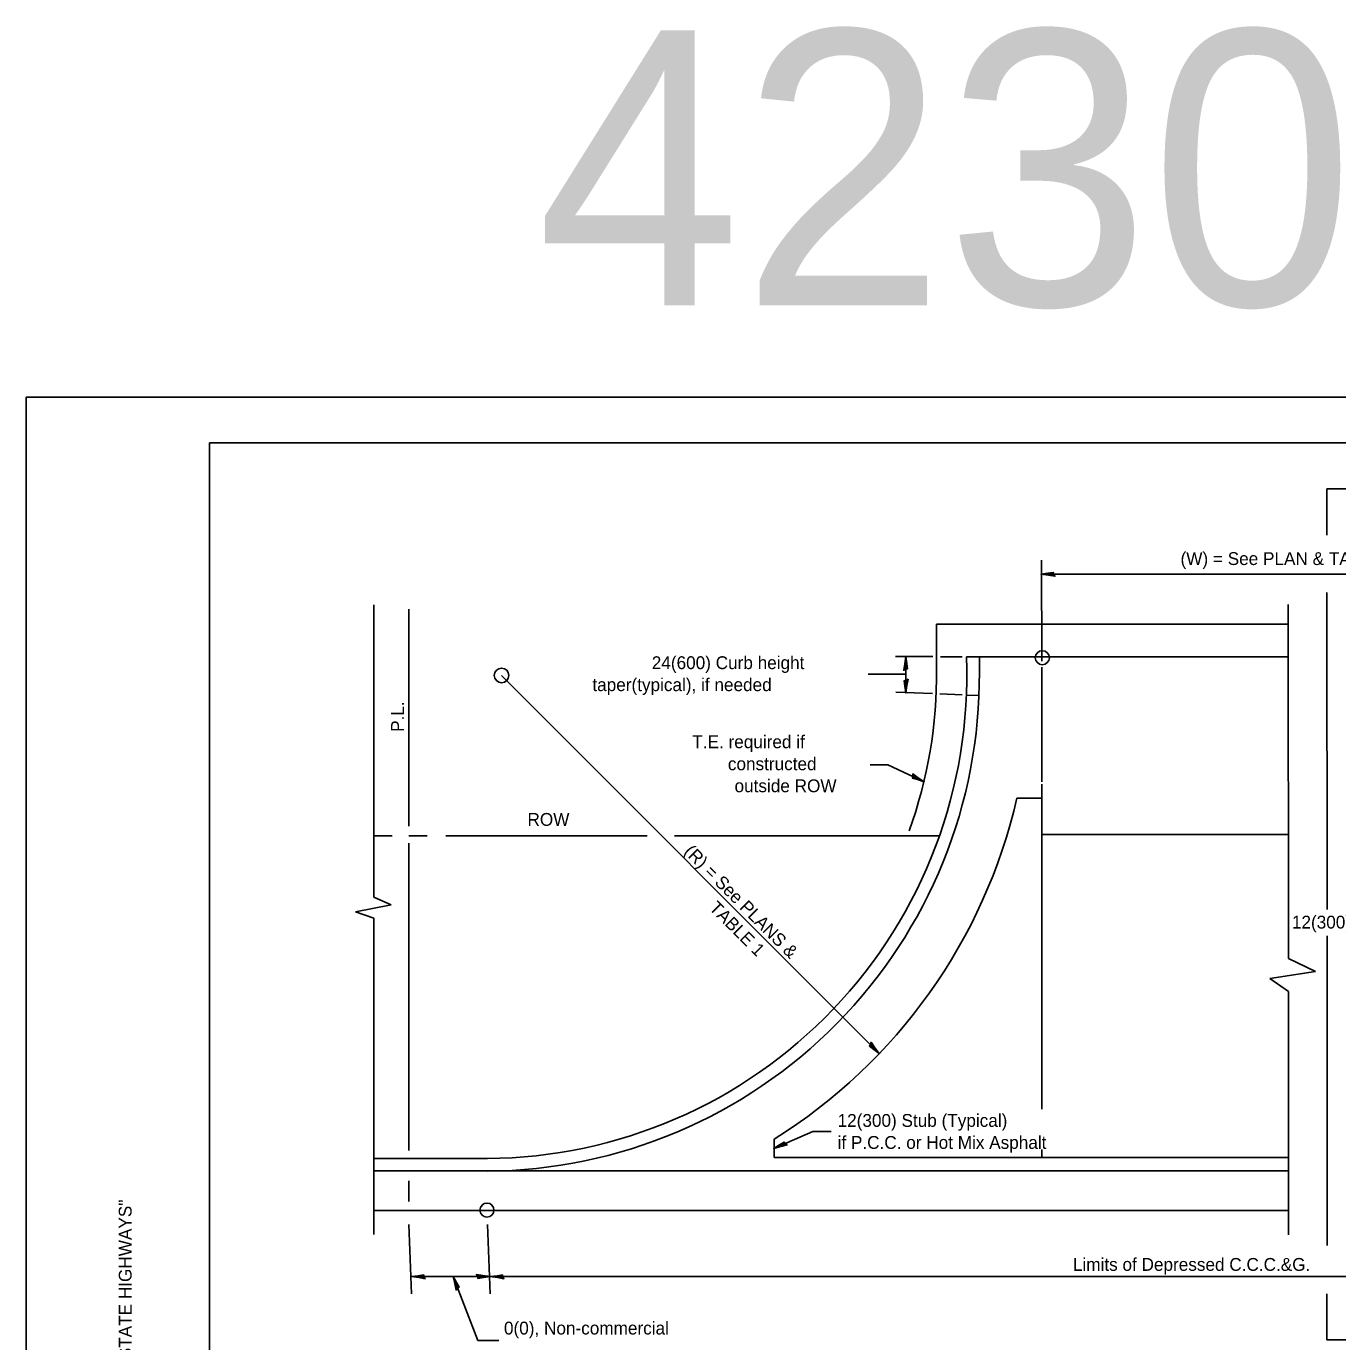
# Model space of a CAD drawing. Extents: x 112682 to 126021, y 61994 to 72129.
# Drawn here: x 120506 to 121222, y 67879 to 68596 of the extents above; entities that cross this region are included whole.
import ezdxf

# ---------------------------------------------------------------- set-up
doc = ezdxf.new("R2010")
doc.units = 0
for name, color, linetype in [('Default', 7, 'Continuous'), ('Sheets_50 Reference Boundary', 7, 'Continuous'), ('Sheets_General Details', 7, 'Continuous'), ('Sheets_Printer Plotting Border', 7, 'Continuous')]:
    doc.layers.add(name, color=color, linetype=linetype)

msp = doc.modelspace()

# ---------------------------------------------------------------- linework, layer by layer
at = {"layer": 'Default'}
for points in [[(121066.81, 68297.25), (121066.58, 68298.28), (121063.66, 68297.84), (121059.92, 68297.35), (121063.92, 68296.8), (121067.42, 68296.19), (121066.81, 68297.25), (121066.5, 68297.93), (121062.44, 68297.35), (121066.88, 68296.57), (121066.22, 68297.44), (121064.36, 68297.32), (121066.15, 68297.05)], [(120986.08, 68245.56), (120987.1, 68245.78), (120986.67, 68248.7), (120986.2, 68252.44), (120985.64, 68248.45), (120985.01, 68244.95), (120986.08, 68245.56), (120986.76, 68245.86), (120986.19, 68249.93), (120985.39, 68245.49), (120986.27, 68246.14), (120986.16, 68248.01), (120985.88, 68246.21)], [(120986.25, 68239.47), (120985.22, 68239.25), (120985.65, 68236.33), (120986.12, 68232.59), (120986.69, 68236.58), (120987.32, 68240.08), (120986.25, 68239.47), (120985.57, 68239.17), (120986.14, 68235.1), (120986.94, 68239.54), (120986.06, 68238.89), (120986.17, 68237.02), (120986.45, 68238.82)], [(120989.96, 68187.15), (120989.74, 68186.12), (120992.56, 68185.3), (120996.16, 68184.16), (120992.77, 68186.34), (120989.85, 68188.38), (120989.96, 68187.15), (120989.95, 68186.41), (120993.89, 68185.23), (120990.19, 68187.8), (120990.41, 68186.74), (120992.15, 68186.06), (120990.64, 68187.06)], [(120966.85, 68040.85), (120966.28, 68039.96), (120968.66, 68038.22), (120971.64, 68035.91), (120969.21, 68039.13), (120967.17, 68042.04), (120966.85, 68040.85), (120966.58, 68040.15), (120969.87, 68037.69), (120967.28, 68041.39), (120967.13, 68040.31), (120968.53, 68039.07), (120967.45, 68040.53)], [(120920.39, 67986.82), (120919.77, 67987.68), (120917.27, 67986.11), (120914.03, 67984.18), (120917.92, 67985.26), (120921.38, 67986.09), (120920.39, 67986.82), (120919.84, 67987.33), (120916.34, 67985.17), (120920.73, 67986.22), (120919.78, 67986.77), (120918.11, 67985.91), (120919.87, 67986.38)], [(120723.3, 67914.15), (120723.06, 67915.18), (120720.15, 67914.74), (120716.41, 67914.25), (120720.41, 67913.71), (120723.91, 67913.09), (120723.3, 67914.15), (120722.99, 67914.83), (120718.92, 67914.25), (120723.37, 67913.47), (120722.71, 67914.34), (120720.84, 67914.22), (120722.64, 67913.95)], [(120741.54, 67907.92), (120742.41, 67908.51), (120740.95, 67911.07), (120739.15, 67914.38), (120740.08, 67910.46), (120740.77, 67906.97), (120741.54, 67907.92), (120742.06, 67908.46), (120740.05, 67912.03), (120740.92, 67907.61), (120741.5, 67908.54), (120740.72, 67910.23), (120741.11, 67908.46)], [(120752.5, 67914.35), (120752.73, 67913.33), (120755.65, 67913.77), (120759.39, 67914.25), (120755.39, 67914.8), (120751.89, 67915.42), (120752.5, 67914.35), (120752.81, 67913.68), (120756.87, 67914.26), (120752.43, 67915.04), (120753.09, 67914.17), (120754.95, 67914.28), (120753.16, 67914.56)], [(120766.28, 67914.15), (120766.05, 67915.18), (120763.13, 67914.74), (120759.39, 67914.25), (120763.39, 67913.71), (120766.89, 67913.09), (120766.28, 67914.15), (120765.97, 67914.83), (120761.91, 67914.25), (120766.35, 67913.47), (120765.69, 67914.34), (120763.83, 67914.22), (120765.62, 67913.95)]]:
    msp.add_lwpolyline(points, dxfattribs=at)
at = {"layer": 'Sheets_50 Reference Boundary'}
msp.add_lwpolyline([(120606.34, 68368.9), (122181.34, 68368.9), (122181.34, 67368.91), (120606.34, 67368.91)], close=True, dxfattribs=at)
at = {"layer": 'Sheets_General Details'}
for p, q in [((122206.34, 68393.91), (120506.34, 68393.91)), ((120506.34, 68393.91), (120506.34, 67293.91)), ((121215.83, 68318.72), (121215.83, 68343.81)), ((121215.83, 68343.81), (121240.26, 68343.81)), ((121060.36, 68249.84), (121060.19, 68304.98)), ((121059.92, 68297.35), (121361.06, 68297.35)), ((121216.03, 68114.42), (121215.82, 68287.29)), ((120695.84, 68280.63), (120695.84, 68121.15)), ((121194.89, 68087.71), (121194.69, 68280.75)), ((120715.03, 68159.85), (120715.03, 68278.19)), ((121002.81, 68270.11), (121194.69, 68270.11)), ((121002.81, 68245.59), (121002.81, 68270.11)), ((120980.53, 68252.47), (121000.8, 68252.38)), ((120986.12, 68232.59), (120986.2, 68252.44)), ((121005.06, 68252.36), (121016.85, 68252.32)), ((121019.15, 68252.31), (121194.69, 68252.31)), ((121026.25, 68243.97), (121026.25, 68252.31)), ((120965.56, 68242.91), (120986.2, 68242.91)), ((121060.36, 68184.06), (121060.36, 68246.57)), ((120971.64, 68035.91), (120765.57, 68242.12)), ((120980.63, 68233.01), (121000.71, 68232.19)), ((121004.71, 68232.02), (121016.87, 68231.52)), ((121019.29, 68231.42), (121026.04, 68231.15)), ((120966.63, 68193.42), (120976.24, 68193.42)), ((120976.24, 68193.42), (120996.16, 68184.16)), ((121060.36, 68165.59), (121060.36, 68182.78)), ((121046.72, 68175.26), (121060.36, 68175.26)), ((121060.36, 68005.54), (121060.36, 68165.59)), ((120715.03, 67982.97), (120715.03, 68150.59)), ((120735.14, 68154.62), (120844.95, 68154.62)), ((120859.94, 68154.62), (121004.45, 68154.62)), ((121060.36, 68155.33), (121194.89, 68155.33)), ((120695.84, 68121.15), (120705.37, 68117.07)), ((120705.37, 68117.07), (120685.87, 68113.17)), ((120685.87, 68113.17), (120695.84, 68109.67)), ((120695.84, 68109.67), (120695.84, 67937.26)), ((121216.03, 67931.26), (121216.03, 68100.18)), ((121209.63, 68080.66), (121194.89, 68087.71)), ((121184.65, 68076.82), (121209.63, 68080.66)), ((121194.89, 68069.77), (121184.65, 68076.82)), ((121194.89, 67937.1), (121194.89, 68069.77)), ((120935.38, 67993.44), (120914.03, 67984.18)), ((120945.35, 67993.44), (120935.38, 67993.44)), ((120914.33, 67979.19), (120914.33, 67989.21)), ((120757.97, 67978.67), (120695.84, 67978.67)), ((120914.33, 67979.19), (121194.89, 67979.19)), ((121060.36, 67979.19), (121060.36, 67983.51)), ((120695.84, 67971.95), (121194.89, 67971.95)), ((120715.03, 67955.19), (120715.03, 67966.58)), ((120695.84, 67950.24), (121194.89, 67950.24)), ((120715.03, 67942.76), (120716.46, 67904.94)), ((120757.97, 67942.76), (120759.39, 67904.94)), ((120759.39, 67914.25), (120716.41, 67914.25)), ((120752.65, 67879.49), (120739.15, 67914.38)), ((121570.38, 67914.25), (120759.39, 67914.25)), ((121215.83, 67904.86), (121215.83, 67879.78)), ((120764.06, 67879.49), (120752.65, 67879.49)), ((121215.83, 67879.78), (121240.26, 67879.78))]:
    msp.add_line(p, q, dxfattribs=at)
msp.add_lwpolyline([(120606.34, 68368.91), (122181.34, 68368.91), (122181.34, 67318.91), (120606.34, 67318.91)], close=True, dxfattribs=at)
for points in [[(120695.86, 68154.62), (120705.86, 68154.62)], [(120715.07, 68154.62), (120725.07, 68154.62)], [(120735.14, 68154.62), (120810.14, 68154.62)], [(120820.14, 68154.62), (120830.14, 68154.62)], [(120840.14, 68154.62), (120844.95, 68154.62)], [(120859.94, 68154.62), (120934.94, 68154.62)], [(120944.94, 68154.62), (120954.94, 68154.62)], [(120964.94, 68154.62), (120974.94, 68154.62)], [(120984.94, 68154.62), (121004.45, 68154.62)], [(120984.94, 68154.62), (120984.94, 68154.62)], [(121060.36, 68155.33), (121135.36, 68155.33)], [(121145.36, 68155.33), (121155.36, 68155.33)], [(121165.36, 68155.33), (121175.36, 68155.33)], [(121185.36, 68155.33), (121185.37, 68155.33)], [(121185.37, 68155.33), (121194.89, 68155.33)]]:
    msp.add_lwpolyline(points, dxfattribs=at)
for centre, radius in [((121060.57, 68251.81), 3.83), ((120765.57, 68242.12), 3.99), ((120757.63, 67950.55), 3.83)]:
    msp.add_circle(centre, radius, dxfattribs=at)
for radius, start, end in [(263.3, 270.4145, 2.25149), (270.19, 270.4145, 0.42512), (246.78, 339.93826, 0.84137), (298.22, 302.05364, 347.07526)]:
    msp.add_arc((120756.06, 68241.96), radius, start, end, dxfattribs=at)
at = {"layer": 'Sheets_Printer Plotting Border'}
msp.add_lwpolyline([(120506.34, 67293.91), (122206.34, 67293.91), (122206.34, 68393.91), (120506.34, 68393.91)], close=True, dxfattribs=at)

# ---------------------------------------------------------------- texts
at = {"layer": 'Sheets_General Details'}
for s, height, p in [('423001-D4', 150, (120784.69, 68443.91)), ('(W) = See PLAN & TABLE 1', 7, (121135.97, 68302.35)), ('24(600) Curb height', 7, (120847.54, 68245.58)), ('taper(typical), if needed', 7, (120815.13, 68233.58)), ('T.E. required if', 7, (120869.64, 68202.44)), ('constructed', 7, (120889.04, 68190.44)), ('outside ROW', 7, (120892.68, 68178.44)), ('ROW', 7, (120779.73, 68160.11)), ('12(300) Stub (Typical) omit', 7, (121196.72, 68104.1)), ('12(300) Stub (Typical)', 7, (120948.9, 67995.94)), ('if P.C.C. or Hot Mix Asphalt', 7, (120948.9, 67983.94)), ('Limits of Depressed C.C.C.&G.', 7, (121077.25, 67917.42)), ('0(0), Non-commercial', 7, (120766.9, 67882.7))]:
    msp.add_text(s, height=height, dxfattribs=at).set_placement(p)
for s, rotation, p in [('P.L.', 90, (120712.33, 68211.37)), ('(R) = See PLANS &', 315, (120864.65, 68145.53)), ('TABLE 1', 315, (120878.42, 68114.79)), ('    1.  DESIGNER SHOULD REVIEW "HANDBOOK FOR THE POLICY ON PERMITS FOR ACCESS DRIVEWAYS TO STATE HIGHWAYS"', 90, (120563.8, 67374.38))]:
    msp.add_text(s, height=7, rotation=rotation, dxfattribs=at).set_placement(p)

doc.saveas('drawing.dxf')
